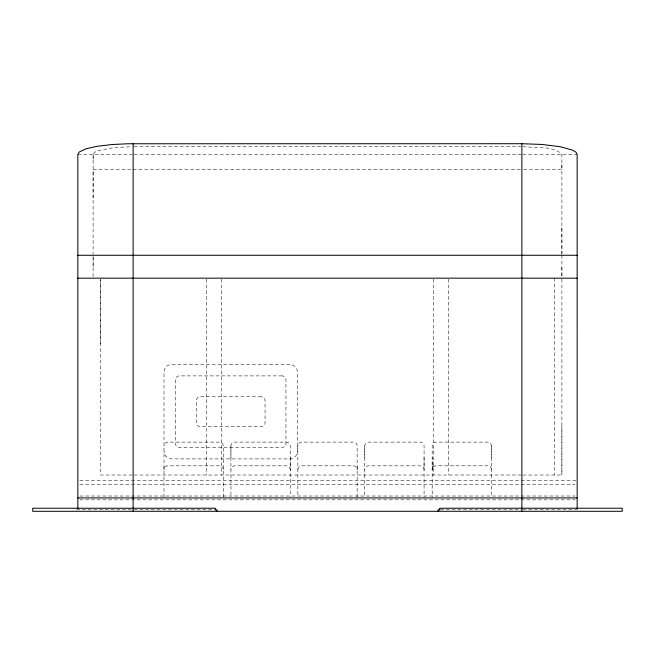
<?xml version="1.0" encoding="UTF-8"?>
<svg xmlns="http://www.w3.org/2000/svg" width="655" height="655" viewBox="0 0 655 655"><rect width="100%" height="100%" fill="white"/><g stroke="black" fill="none" stroke-linecap="round" stroke-linejoin="round"><path stroke-width="0.49" stroke-dasharray="3.27 2.46" d="M93.108 266.716L93.108 255.27M93.108 198.211L93.108 169.678L132.228 169.678M93.108 159.501L93.403 153.475L95.401 151.821L98.717 150.462L113.266 147.686L132.138 146.671M100.739 343.785L100.739 279.177M164.004 466.704L164.004 469.651A3.815 3.815 0 0 1 167.819 465.828L219.474 465.828A3.815 3.815 0 0 1 223.29 469.651M230.928 457.788L230.928 445.932A3.815 3.815 0 0 1 234.744 442.117L286.399 442.117A3.815 3.815 0 0 1 290.222 445.932L290.222 497.26M290.222 457.788L290.222 469.651A3.815 3.815 0 0 0 286.399 465.828L234.744 465.828A3.815 3.815 0 0 0 230.928 469.651M357.147 466.704L357.147 469.651A3.815 3.815 0 0 0 353.332 465.828L301.668 465.828A3.815 3.815 0 0 0 297.853 469.651M364.778 457.788L364.778 445.932A3.815 3.815 0 0 1 368.601 442.117L420.256 442.117A3.815 3.815 0 0 1 424.072 445.932L424.072 497.26M424.072 457.788L424.072 469.651A3.815 3.815 0 0 0 420.256 465.828L368.601 465.828A3.815 3.815 0 0 0 364.778 469.651M491.479 469.651A3.815 3.815 0 0 0 487.664 465.828L436.009 465.828A3.815 3.815 0 0 0 432.185 469.651L432.185 457.788M491.479 457.788L491.479 445.932A3.815 3.815 0 0 0 487.664 442.117L436.009 442.117A3.815 3.815 0 0 0 432.185 445.932L432.185 497.26M522.837 475.022L561.892 475.022L561.892 425.807M561.892 276.263L561.892 266.716M561.892 254.246L561.892 226.736M561.892 164.593L561.892 169.678L522.772 169.678M432.185 469.651L433.307 465.05L432.456 468.243M134.144 146.671L520.856 146.671M77.839 154.416L132.228 154.416M134.144 154.416L521.871 154.416M522.772 154.416L577.161 154.416M133.129 169.678L520.856 169.678M132.163 475.022L100.739 475.022L100.739 279.112M134.046 475.022L520.954 475.022M79.853 480.745L577.161 480.745M79.853 484.569L575.147 484.569M79.885 496.015L575.115 496.015M79.853 499.839L575.147 499.839M76.504 509.762L132.138 509.762M133.988 509.762L214.496 509.762M440.504 509.762L521.012 509.762M522.862 509.762L578.496 509.762M522.862 146.671C534.685 148.038 553.066 145.418 561.892 154.416L561.892 253.837M561.892 255.27L561.892 278.17M561.892 279.112L561.892 475.022M554.261 278.17L554.261 475.022M491.479 445.932L491.479 497.26M448.511 279.112L448.511 475.022M433.25 279.112L433.25 475.022M364.778 445.932L364.778 497.26M357.147 497.26L357.147 445.932A3.815 3.815 0 0 0 353.332 442.117L301.668 442.117A3.815 3.815 0 0 0 297.853 445.932L297.853 497.26M230.928 445.932L230.928 497.26M223.29 497.26L223.29 445.932A3.815 3.815 0 0 0 219.474 442.117L167.819 442.117A3.815 3.815 0 0 0 164.004 445.932M221.75 279.112L221.75 475.022M206.489 279.112L206.489 475.022M164.004 497.26L164.004 372.081A7.631 7.631 0 0 1 171.635 364.442L289.764 364.442A7.631 7.631 0 0 1 297.395 372.081L297.395 451.279A7.631 7.631 0 0 1 289.764 458.909L171.635 458.909A7.631 7.631 0 0 1 164.004 451.279M93.108 154.416L93.108 254.246M93.108 256.22L93.108 278.17M282.133 375.896L179.265 375.896A3.815 3.815 0 0 0 175.45 379.712L175.45 443.64A3.815 3.815 0 0 0 179.265 447.455L282.133 447.455A3.815 3.815 0 0 0 285.948 443.64L285.948 379.712A3.815 3.815 0 0 0 282.133 375.896M261.239 396.791L200.16 396.791A3.815 3.815 0 0 0 196.344 400.606L196.344 422.745A3.815 3.815 0 0 0 200.16 426.561L261.239 426.561A3.815 3.815 0 0 0 265.054 422.745L265.054 400.606A3.815 3.815 0 0 0 261.239 396.791"/><path stroke-width="0.98" d="M577.161 508.419L577.145 154.154L575.843 152.091L572.495 150.11L560.181 146.695L541.931 144.444L521.871 143.715L127.659 143.764L111.8 144.542L96.825 146.343L86.296 148.726L79.468 151.837L77.839 154.416L77.839 508.419M77.839 255.27L577.161 255.27M77.839 278.17L577.161 278.17M77.839 497.923L577.161 497.923M215.167 509.762L216.911 509.762L216.911 511.285M439.833 509.762L438.089 509.762L438.089 511.285M521.871 143.715L521.871 511.285M439.644 509.762L439.644 508.231L622.25 508.231L622.25 511.285L32.75 511.285L32.75 508.231L215.356 508.231L215.356 509.762M133.129 143.715L133.129 511.285"/></g></svg>
